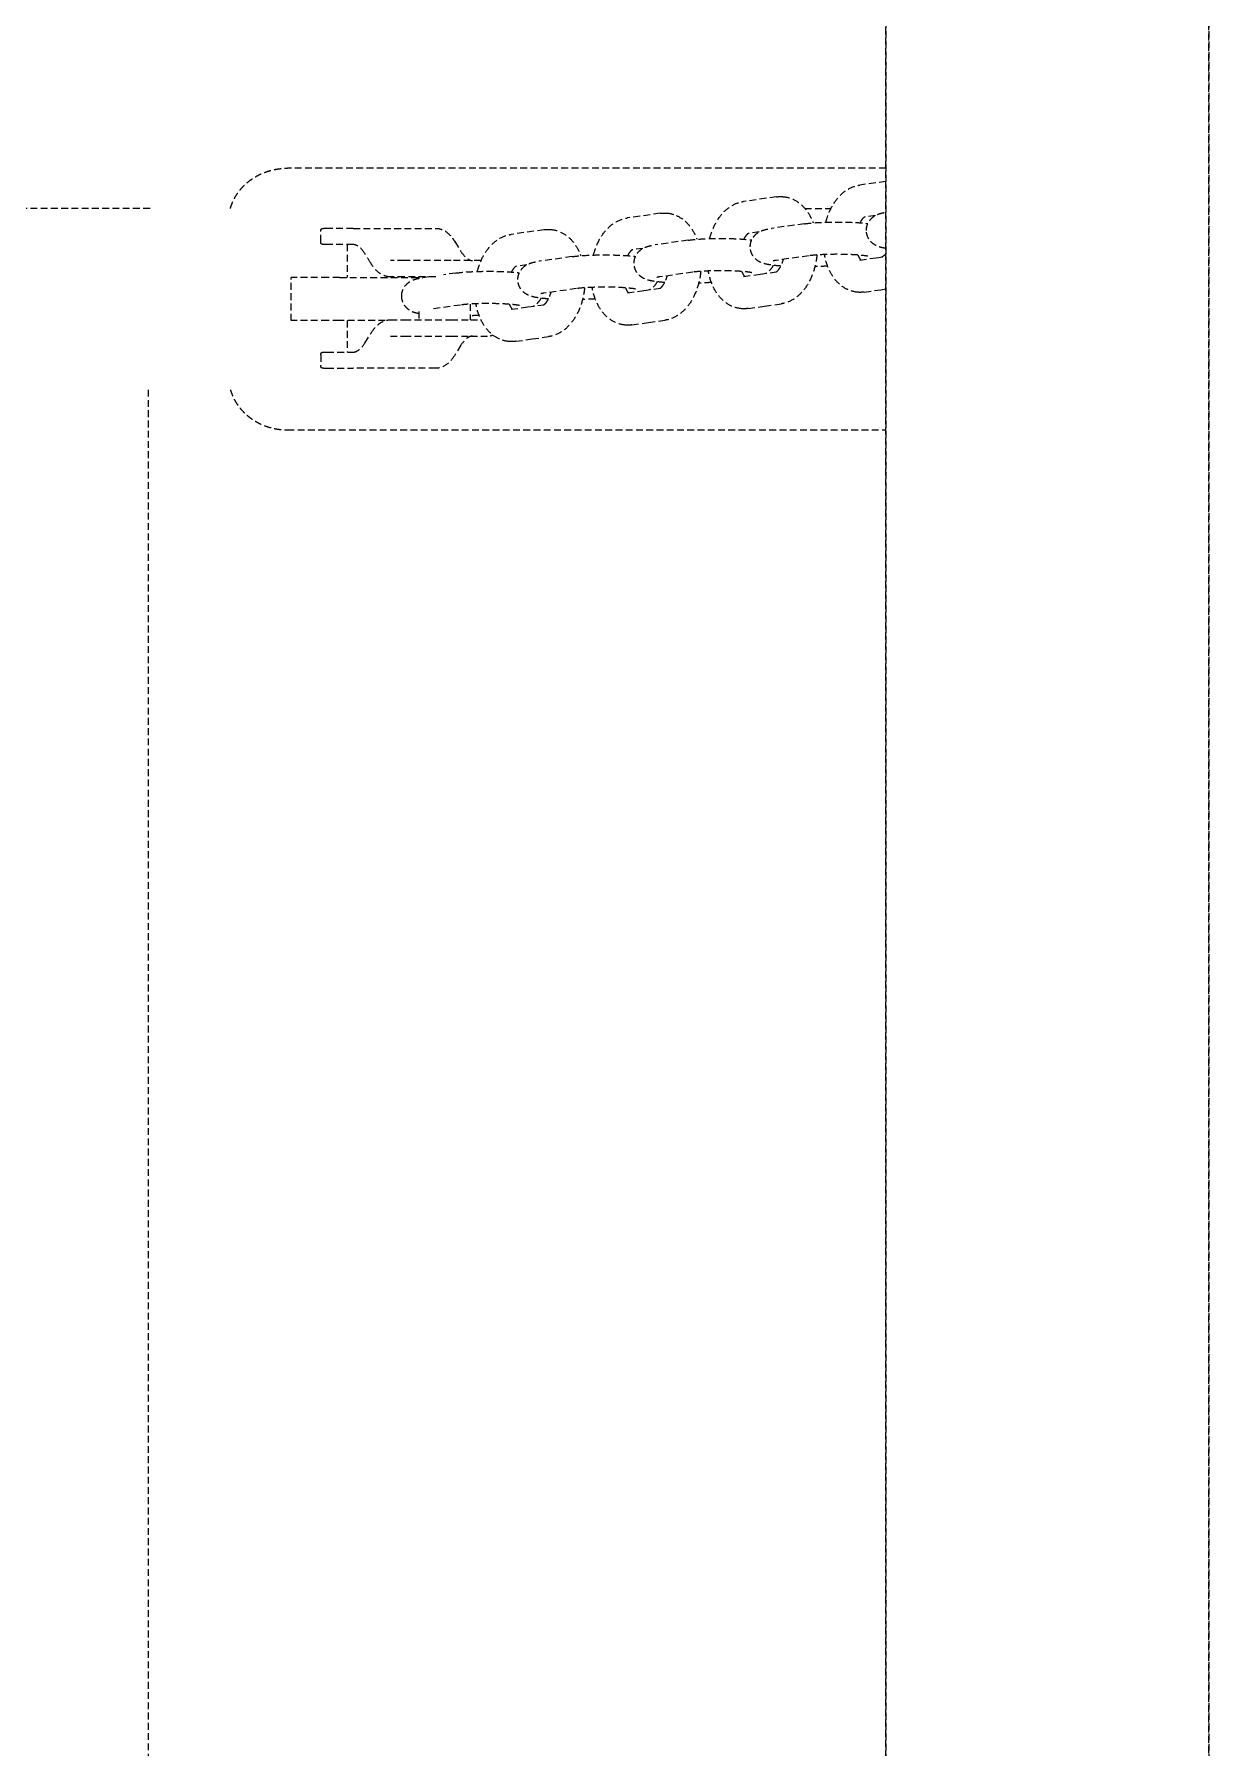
# Model space of a CAD drawing. Header units: millimetres. Extents: x -4194 to 3683, y -2760 to 1498.
# Drawn here: x -105 to 113.3, y -35.9 to 282.4 of the extents above; entities that cross this region are included whole.
import ezdxf

# ---------------------------------------------------------------- set-up
doc = ezdxf.new("R2010")
doc.units = ezdxf.units.MM
doc.linetypes.add('HIDDEN', pattern=[1.905, 1.27, -0.635])
doc.layers.add('DIKOM_ОБЪЕКТ', color=7, linetype='Continuous')

msp = doc.modelspace()

# ---------------------------------------------------------------- linework, layer by layer
at = {"layer": 'DIKOM_ОБЪЕКТ', "color": 7, "linetype": 'HIDDEN', "lineweight": 15}
for p, q in [((53.28, 961.136), (53.28, -962.757)), ((53.28, -1024.475), (53.28, 961.136)), ((113.28, -962.757), (113.28, 961.136)), ((113.28, 961.136), (113.28, -1024.475))]:
    msp.add_line(p, q, dxfattribs=at)
at = {"layer": 'DIKOM_ОБЪЕКТ', "color": 7, "linetype": 'HIDDEN', "lineweight": 15, "extrusion": (1, -3.06162e-16, -2.22045e-16)}
for p, q in [((53.28, 255.043), (48.42, 254.356)), ((32.955, 252.172), (26.828, 251.306)), ((11.363, 249.122), (5.236, 248.256)), ((38.216, 250.039), (43.089, 250.039)), ((51.321, 248.707), (49.26, 248.415)), ((-51.739, 243.826), (-51.739, 245.826)), ((-10.229, 246.071), (-16.356, 245.206)), ((29.729, 245.657), (27.667, 245.365)), ((38.154, 247.175), (32.027, 246.309)), ((-46.848, 243.326), (-46.848, 237.189)), ((-26.831, 243.868), (-25.685, 242.027)), ((8.137, 242.606), (6.075, 242.315)), ((16.562, 244.124), (10.435, 243.259)), ((-13.455, 239.556), (-15.517, 239.265)), ((-5.03, 241.074), (-11.157, 240.209)), ((38.993, 241.234), (32.866, 240.368)), ((48.42, 240.433), (51.484, 240.866)), ((51.484, 240.866), (53.28, 241.12)), ((-57.218, 229.189), (-57.218, 237.189)), ((-37.285, 237.326), (-37.285, 237.189)), ((-33.53, 237.326), (-33.53, 237.027)), ((-31.567, 237.326), (-32.749, 237.159)), ((-26.623, 238.024), (-28.933, 237.698)), ((17.401, 238.183), (11.274, 237.318)), ((26.828, 237.383), (29.892, 237.816)), ((29.892, 237.816), (32.912, 238.242)), ((-4.191, 235.133), (-10.318, 234.268)), ((5.236, 234.333), (8.299, 234.766)), ((8.299, 234.766), (11.32, 235.192)), ((49.26, 234.492), (52.323, 234.925)), ((52.323, 234.925), (53.28, 235.06)), ((-46.848, 229.189), (-46.848, 223.326)), ((-33.53, 230.855), (-33.53, 229.326)), ((-25.783, 232.083), (-31.071, 231.336)), ((-24, 232.251), (-24, 229.326)), ((-16.356, 231.283), (-13.293, 231.715)), ((-13.293, 231.715), (-10.272, 232.142)), ((9.139, 228.825), (12.202, 229.257)), ((27.667, 231.442), (30.731, 231.875)), ((30.731, 231.875), (33.794, 232.307)), ((-43.542, 225.027), (-42.395, 226.868)), ((-12.453, 225.774), (-9.39, 226.207)), ((6.075, 228.392), (9.139, 228.825)), ((-51.739, 222.826), (-51.739, 220.826)), ((-25.685, 224.624), (-26.831, 222.784)), ((-15.517, 225.342), (-12.453, 225.774))]:
    msp.add_line(p, q, dxfattribs=at)
at = {"layer": 'DIKOM_ОБЪЕКТ', "color": 7, "linetype": 'HIDDEN', "lineweight": 15, "extrusion": (-1, -3.06162e-16, -2.22045e-16)}
msp.add_line((-83.468, 250.039), (-428.94, 250.039), dxfattribs=at)
at = {"layer": 'DIKOM_ОБЪЕКТ', "color": 7, "linetype": 'HIDDEN', "lineweight": 15}
for points, knots in [([(-68.53, 250.039), (-68.483, 250.202), (-68.432, 250.365), (-68.319, 250.689), (-68.257, 250.852), (-68.158, 251.094), (-68.107, 251.214), (-68.053, 251.334), (-68.016, 251.414), (-67.997, 251.455), (-67.835, 251.794), (-67.673, 252.093), (-67.404, 252.533), (-67.309, 252.678), (-67.161, 252.894), (-67.085, 253.001), (-66.994, 253.125), (-66.954, 253.177), (-66.928, 253.212), (-66.913, 253.231), (-66.7, 253.509), (-66.482, 253.766), (-66.128, 254.141), (-66.006, 254.265), (-65.817, 254.447), (-65.72, 254.537), (-65.605, 254.641), (-65.555, 254.685), (-65.522, 254.715), (-65.503, 254.731), (-65.244, 254.955), (-64.982, 255.163), (-64.562, 255.463), (-64.418, 255.561), (-64.195, 255.705), (-64.082, 255.776), (-63.947, 255.858), (-63.879, 255.898), (-63.849, 255.915), (-63.83, 255.926), (-63.818, 255.933), (-63.545, 256.091), (-63.257, 256.243), (-62.792, 256.46), (-62.632, 256.53), (-62.383, 256.633), (-62.257, 256.683), (-62.106, 256.741), (-62.03, 256.769), (-61.997, 256.781), (-61.975, 256.789), (-61.962, 256.793), (-61.808, 256.848), (-61.653, 256.9), (-61.407, 256.977), (-61.28, 257.015), (-61.126, 257.058), (-61.047, 257.079), (-61.008, 257.09), (-60.991, 257.094), (-60.979, 257.097), (-60.971, 257.1), (-60.852, 257.131), (-60.711, 257.166), (-60.46, 257.222), (-60.37, 257.241), (-60.225, 257.269), (-60.15, 257.284), (-60.072, 257.298), (-60.019, 257.307), (-59.994, 257.312), (-59.733, 257.356), (-59.533, 257.384), (-59.279, 257.414), (-59.202, 257.422), (-59.099, 257.433), (-59.05, 257.437), (-58.999, 257.442), (-58.974, 257.444), (-58.962, 257.445), (-58.957, 257.445), (-58.953, 257.446), (-58.953, 257.446), (-58.566, 257.479), (-58.224, 257.489), (-57.923, 257.489)], [0.15657151, 0.15657151, 0.15657151, 0.15657151, 0.1875, 0.1875, 0.21875, 0.21875, 0.234375, 0.2421875, 0.2421875, 0.25, 0.25, 0.3125, 0.3125, 0.34375, 0.34375, 0.359375, 0.3671875, 0.37109375, 0.37109375, 0.375, 0.375, 0.4375, 0.4375, 0.46875, 0.46875, 0.484375, 0.4921875, 0.49609375, 0.49609375, 0.5, 0.5, 0.5625, 0.5625, 0.59375, 0.59375, 0.609375, 0.6171875, 0.62109375, 0.62304688, 0.62304688, 0.625, 0.625, 0.6875, 0.6875, 0.71875, 0.71875, 0.734375, 0.7421875, 0.74609375, 0.74804688, 0.74804688, 0.75, 0.75, 0.78125, 0.78125, 0.796875, 0.8046875, 0.80859375, 0.81054688, 0.81152344, 0.81152344, 0.8125, 0.8125, 0.84375, 0.84375, 0.859375, 0.859375, 0.8671875, 0.87109375, 0.87109375, 0.875, 0.875, 0.90625, 0.90625, 0.921875, 0.921875, 0.9296875, 0.93359375, 0.93554688, 0.93652344, 0.93701172, 0.93701172, 0.9375, 0.9375, 1, 1, 1, 1]), ([(34.146, 252.21), (34.834, 252.157), (35.519, 251.967), (36.774, 251.36), (37.356, 250.933), (38.393, 249.889), (38.85, 249.252), (39.428, 248.172), (39.609, 247.767), (39.766, 247.345)], [0, 0, 0, 0, 2.4284157, 2.4284157, 4.9067751, 4.9067751, 7.5519057, 7.5519057, 9.005638, 9.005638, 9.005638, 9.005638]), ([(42.132, 247.469), (42.267, 247.996), (42.432, 248.51), (42.96, 249.858), (43.386, 250.662), (44.399, 252.084), (45.001, 252.715), (46.342, 253.698), (47.098, 254.064), (48.064, 254.297), (48.242, 254.331), (48.42, 254.356)], [17.4338247, 17.4338247, 17.4338247, 17.4338247, 19.0854514, 19.0854514, 21.9718085, 21.9718085, 24.8974099, 24.8974099, 27.7607849, 27.7607849, 28.3956585, 28.3956585, 28.3956585, 28.3956585]), ([(12.554, 249.16), (13.242, 249.106), (13.927, 248.917), (15.182, 248.31), (15.764, 247.883), (16.801, 246.839), (17.258, 246.202), (17.836, 245.122), (18.017, 244.717), (18.174, 244.295)], [0, 0, 0, 0, 2.4284157, 2.4284157, 4.9067751, 4.9067751, 7.5519057, 7.5519057, 9.005638, 9.005638, 9.005638, 9.005638]), ([(20.54, 244.419), (20.675, 244.946), (20.84, 245.46), (21.368, 246.808), (21.793, 247.612), (22.807, 249.034), (23.409, 249.665), (24.75, 250.647), (25.506, 251.014), (26.472, 251.247), (26.65, 251.281), (26.828, 251.306)], [17.4338247, 17.4338247, 17.4338247, 17.4338247, 19.0854514, 19.0854514, 21.9718085, 21.9718085, 24.8974099, 24.8974099, 27.7607849, 27.7607849, 28.3956585, 28.3956585, 28.3956585, 28.3956585]), ([(49.302, 248.422), (49.299, 248.42), (49.295, 248.417), (49.26, 248.397), (49.205, 248.361), (49.028, 248.203), (48.887, 248.05), (48.648, 247.703), (48.551, 247.541), (48.457, 247.359)], [1.2392456, 1.2392456, 1.2392456, 1.2392456, 1.3831587, 1.3831587, 2.2515718, 2.2515718, 3.4742869, 3.4742869, 4.2718565, 4.2718565, 4.2718565, 4.2718565]), ([(49.666, 245.954), (49.666, 246.295), (49.724, 246.641), (49.946, 247.282), (50.113, 247.586), (50.515, 248.107), (50.756, 248.33), (51.227, 248.666), (51.459, 248.787), (51.9, 248.978), (52.113, 249.047), (52.632, 249.19), (52.943, 249.254), (53.28, 249.308)], [0, 0, 0, 0, 1.0528062, 1.0528062, 2.1057917, 2.1057917, 3.1539751, 3.1539751, 4.1462578, 4.1462578, 5.2247198, 5.2247198, 6.8349371, 6.8349371, 6.8349371, 6.8349371]), ([(-51.739, 245.826), (-51.739, 245.906), (-51.733, 245.988), (-51.697, 246.108), (-51.677, 246.151), (-51.625, 246.218), (-51.593, 246.245), (-51.53, 246.28), (-51.499, 246.291), (-51.425, 246.312), (-51.381, 246.318), (-51.304, 246.325), (-51.271, 246.326), (-51.239, 246.326)], [0, 0, 0, 0, 0.24037301, 0.24037301, 0.37736338, 0.37736338, 0.49684202, 0.49684202, 0.59323855, 0.59323855, 0.7270525, 0.7270525, 0.82499672, 0.82499672, 0.82499672, 0.82499672]), ([(-50.588, 246.326), (-50.959, 246.326), (-51.178, 246.326), (-51.235, 246.326), (-51.239, 246.326), (-51.239, 246.326)], [0, 0, 0, 0, 0.25, 0.25, 0.28702042, 0.28702042, 0.28702042, 0.28702042]), ([(-30.414, 246.326), (-30.129, 246.326), (-29.888, 246.294), (-29.272, 246.148), (-28.921, 245.99), (-28.114, 245.465), (-27.671, 245.034), (-27.115, 244.302), (-26.971, 244.092), (-26.831, 243.868)], [0, 0, 0, 0, 1.3490945, 1.3490945, 3.6007715, 3.6007715, 6.7585045, 6.7585045, 7.9085315, 7.9085315, 7.9085315, 7.9085315]), ([(-22.644, 238.319), (-22.509, 238.846), (-22.344, 239.359), (-21.816, 240.708), (-21.391, 241.512), (-20.377, 242.934), (-19.775, 243.565), (-18.434, 244.547), (-17.678, 244.914), (-16.712, 245.147), (-16.535, 245.181), (-16.356, 245.206)], [17.4338247, 17.4338247, 17.4338247, 17.4338247, 19.0854514, 19.0854514, 21.9718085, 21.9718085, 24.8974099, 24.8974099, 27.7607849, 27.7607849, 28.3956585, 28.3956585, 28.3956585, 28.3956585]), ([(-9.038, 246.11), (-8.35, 246.056), (-7.665, 245.867), (-6.41, 245.26), (-5.829, 244.833), (-4.791, 243.789), (-4.334, 243.152), (-3.756, 242.072), (-3.575, 241.666), (-3.418, 241.245)], [0, 0, 0, 0, 2.4284157, 2.4284157, 4.9067751, 4.9067751, 7.5519057, 7.5519057, 9.005638, 9.005638, 9.005638, 9.005638]), ([(-1.052, 241.369), (-0.917, 241.896), (-0.752, 242.41), (-0.224, 243.758), (0.201, 244.562), (1.215, 245.984), (1.817, 246.615), (3.158, 247.597), (3.914, 247.964), (4.88, 248.197), (5.058, 248.231), (5.236, 248.256)], [17.4338247, 17.4338247, 17.4338247, 17.4338247, 19.0854514, 19.0854514, 21.9718085, 21.9718085, 24.8974099, 24.8974099, 27.7607849, 27.7607849, 28.3956585, 28.3956585, 28.3956585, 28.3956585]), ([(27.71, 245.371), (27.707, 245.369), (27.703, 245.367), (27.668, 245.347), (27.612, 245.311), (27.436, 245.153), (27.295, 245), (27.056, 244.653), (26.959, 244.49), (26.865, 244.308)], [1.2392456, 1.2392456, 1.2392456, 1.2392456, 1.3831587, 1.3831587, 2.2515718, 2.2515718, 3.4742869, 3.4742869, 4.2718565, 4.2718565, 4.2718565, 4.2718565]), ([(28.074, 242.903), (28.074, 243.245), (28.132, 243.591), (28.354, 244.232), (28.521, 244.536), (28.923, 245.056), (29.164, 245.28), (29.635, 245.616), (29.867, 245.737), (30.308, 245.928), (30.521, 245.997), (31.141, 246.168), (31.554, 246.242), (32.027, 246.309)], [0, 0, 0, 0, 1.0528062, 1.0528062, 2.1057917, 2.1057917, 3.1539751, 3.1539751, 4.1462578, 4.1462578, 5.2247198, 5.2247198, 7.3597319, 7.3597319, 7.3597319, 7.3597319]), ([(38.154, 247.175), (38.806, 247.267), (39.58, 247.339), (41.219, 247.441), (42.089, 247.474), (43.803, 247.505), (44.668, 247.504), (46.312, 247.473), (47.115, 247.443), (48.586, 247.355), (49.269, 247.297), (49.887, 247.222), (49.912, 247.219), (49.936, 247.216)], [0, 0, 0, 0, 2.9421744, 2.9421744, 5.6283713, 5.6283713, 8.1518262, 8.1518262, 10.635311, 10.635311, 13.1555721, 13.1555721, 13.2621509, 13.2621509, 13.2621509, 13.2621509]), ([(53.28, 242.598), (52.958, 242.65), (52.658, 242.712), (52.056, 242.874), (51.738, 242.977), (51.172, 243.28), (50.948, 243.427), (50.515, 243.805), (50.305, 244.046), (49.966, 244.589), (49.834, 244.898), (49.696, 245.457), (49.666, 245.706), (49.666, 245.954)], [14.2448351, 14.2448351, 14.2448351, 14.2448351, 15.7802879, 15.7802879, 17.3631981, 17.3631981, 18.295886, 18.295886, 19.2938608, 19.2938608, 20.3127307, 20.3127307, 21.0752278, 21.0752278, 21.0752278, 21.0752278]), ([(-51.239, 243.326), (-51.318, 243.326), (-51.399, 243.331), (-51.519, 243.366), (-51.563, 243.386), (-51.631, 243.439), (-51.657, 243.471), (-51.692, 243.534), (-51.704, 243.564), (-51.725, 243.638), (-51.731, 243.683), (-51.737, 243.76), (-51.739, 243.793), (-51.739, 243.826)], [0, 0, 0, 0, 0.23831459, 0.23831459, 0.37609483, 0.37609483, 0.4963171, 0.4963171, 0.5926276, 0.5926276, 0.72614837, 0.72614837, 0.82494397, 0.82494397, 0.82494397, 0.82494397]), ([(-50.588, 243.326), (-50.773, 243.326), (-50.92, 243.326), (-51.136, 243.326), (-51.203, 243.326), (-51.235, 243.326), (-51.239, 243.326), (-51.239, 243.326)], [0, 0, 0, 0, 0.125, 0.125, 0.25, 0.25, 0.28707868, 0.28707868, 0.28707868, 0.28707868]), ([(-43.542, 241.624), (-43.871, 242.152), (-44.233, 242.572), (-44.958, 243.142), (-45.355, 243.292), (-45.65, 243.324), (-45.688, 243.326), (-45.712, 243.326)], [0, 0, 0, 0, 2.8258615, 2.8258615, 5.6599512, 5.6599512, 6.1552115, 6.1552115, 6.1552115, 6.1552115]), ([(-25.685, 242.027), (-25.356, 241.499), (-24.993, 241.079), (-24.269, 240.509), (-23.871, 240.36), (-23.577, 240.327), (-23.586, 240.326), (-23.514, 240.326)], [0, 0, 0, 0, 2.8258615, 2.8258615, 5.6599512, 5.6599512, 6.1552115, 6.1552115, 6.1552115, 6.1552115]), ([(6.118, 242.321), (6.115, 242.319), (6.11, 242.317), (6.076, 242.297), (6.02, 242.26), (5.844, 242.103), (5.703, 241.95), (5.464, 241.603), (5.367, 241.44), (5.273, 241.258)], [1.2392456, 1.2392456, 1.2392456, 1.2392456, 1.3831587, 1.3831587, 2.2515718, 2.2515718, 3.4742869, 3.4742869, 4.2718565, 4.2718565, 4.2718565, 4.2718565]), ([(6.482, 239.853), (6.482, 240.195), (6.54, 240.541), (6.762, 241.182), (6.929, 241.486), (7.331, 242.006), (7.572, 242.23), (8.043, 242.565), (8.275, 242.687), (8.716, 242.878), (8.929, 242.947), (9.549, 243.118), (9.962, 243.192), (10.435, 243.259)], [0, 0, 0, 0, 1.0528062, 1.0528062, 2.1057917, 2.1057917, 3.1539751, 3.1539751, 4.1462578, 4.1462578, 5.2247198, 5.2247198, 7.3597319, 7.3597319, 7.3597319, 7.3597319]), ([(16.562, 244.124), (17.214, 244.217), (17.988, 244.289), (19.627, 244.391), (20.497, 244.424), (22.211, 244.454), (23.076, 244.454), (24.72, 244.423), (25.523, 244.393), (26.994, 244.305), (27.677, 244.247), (28.295, 244.172), (28.32, 244.169), (28.344, 244.166)], [0, 0, 0, 0, 2.9421744, 2.9421744, 5.6283713, 5.6283713, 8.1518262, 8.1518262, 10.635311, 10.635311, 13.1555721, 13.1555721, 13.2621509, 13.2621509, 13.2621509, 13.2621509]), ([(33.764, 239.318), (33.277, 239.354), (32.823, 239.398), (31.795, 239.522), (31.276, 239.605), (30.464, 239.824), (30.146, 239.927), (29.58, 240.229), (29.356, 240.377), (28.923, 240.755), (28.713, 240.996), (28.374, 241.538), (28.242, 241.848), (28.104, 242.407), (28.074, 242.656), (28.074, 242.903)], [11.409077, 11.409077, 11.409077, 11.409077, 13.1555721, 13.1555721, 15.7802879, 15.7802879, 17.3631981, 17.3631981, 18.295886, 18.295886, 19.2938608, 19.2938608, 20.3127307, 20.3127307, 21.0752278, 21.0752278, 21.0752278, 21.0752278]), ([(-38.812, 237.326), (-38.813, 237.326), (-38.813, 237.326), (-38.814, 237.326), (-38.815, 237.326), (-38.818, 237.326), (-38.821, 237.326), (-38.831, 237.326), (-38.839, 237.326), (-38.87, 237.326), (-38.893, 237.327), (-38.984, 237.329), (-39.049, 237.333), (-39.304, 237.355), (-39.48, 237.387), (-40.105, 237.553), (-40.519, 237.769), (-41.375, 238.427), (-41.81, 238.909), (-42.271, 239.589), (-42.334, 239.685), (-42.395, 239.784)], [0, 0, 0, 0, 0.0013778, 0.0013778, 0.0055111, 0.0055111, 0.017911, 0.017911, 0.055111, 0.055111, 0.1667178, 0.1667178, 0.5016581, 0.5016581, 1.5077725, 1.5077725, 4.2106578, 4.2106578, 7.400281, 7.400281, 7.9079487, 7.9079487, 7.9079487, 7.9079487]), ([(-27.511, 240.326), (-28.277, 240.326), (-29.116, 240.326), (-30.815, 240.326), (-31.674, 240.326), (-33.282, 240.326), (-34.03, 240.326), (-35.301, 240.326), (-35.824, 240.326), (-36.196, 240.326)], [0, 0, 0, 0, 0.25, 0.25, 0.5, 0.5, 0.75, 0.75, 1, 1, 1, 1]), ([(-15.474, 239.271), (-15.477, 239.269), (-15.482, 239.267), (-15.516, 239.247), (-15.572, 239.21), (-15.748, 239.053), (-15.889, 238.899), (-16.128, 238.553), (-16.225, 238.39), (-16.319, 238.208)], [1.2392456, 1.2392456, 1.2392456, 1.2392456, 1.3831587, 1.3831587, 2.2515718, 2.2515718, 3.4742869, 3.4742869, 4.2718565, 4.2718565, 4.2718565, 4.2718565]), ([(-15.111, 236.803), (-15.111, 237.145), (-15.052, 237.491), (-14.83, 238.132), (-14.663, 238.436), (-14.261, 238.956), (-14.02, 239.18), (-13.549, 239.515), (-13.317, 239.637), (-12.876, 239.828), (-12.664, 239.897), (-12.043, 240.068), (-11.63, 240.142), (-11.157, 240.209)], [0, 0, 0, 0, 1.0528062, 1.0528062, 2.1057917, 2.1057917, 3.1539751, 3.1539751, 4.1462578, 4.1462578, 5.2247198, 5.2247198, 7.3597319, 7.3597319, 7.3597319, 7.3597319]), ([(-5.03, 241.074), (-4.378, 241.166), (-3.604, 241.238), (-1.965, 241.34), (-1.095, 241.374), (0.619, 241.404), (1.483, 241.404), (3.128, 241.373), (3.931, 241.342), (5.402, 241.255), (6.085, 241.197), (6.703, 241.122), (6.728, 241.119), (6.752, 241.116)], [0, 0, 0, 0, 2.9421744, 2.9421744, 5.6283713, 5.6283713, 8.1518262, 8.1518262, 10.635311, 10.635311, 13.1555721, 13.1555721, 13.2621509, 13.2621509, 13.2621509, 13.2621509]), ([(12.172, 236.268), (11.685, 236.304), (11.231, 236.347), (10.203, 236.472), (9.683, 236.555), (8.872, 236.773), (8.554, 236.877), (7.987, 237.179), (7.764, 237.326), (7.331, 237.705), (7.121, 237.946), (6.782, 238.488), (6.65, 238.798), (6.512, 239.357), (6.482, 239.606), (6.482, 239.853)], [11.409077, 11.409077, 11.409077, 11.409077, 13.1555721, 13.1555721, 15.7802879, 15.7802879, 17.3631981, 17.3631981, 18.295886, 18.295886, 19.2938608, 19.2938608, 20.3127307, 20.3127307, 21.0752278, 21.0752278, 21.0752278, 21.0752278]), ([(32.337, 239.456), (32.235, 239.23), (32.107, 239.016), (31.759, 238.566), (31.518, 238.342), (31.168, 238.093), (31.059, 238.025), (30.953, 237.966)], [1.3355944, 1.3355944, 1.3355944, 1.3355944, 2.1057917, 2.1057917, 3.1539751, 3.1539751, 3.6215396, 3.6215396, 3.6215396, 3.6215396]), ([(32.866, 240.368), (32.736, 240.35), (32.623, 240.331), (32.451, 240.3), (32.388, 240.286), (32.334, 240.273), (32.324, 240.27), (32.324, 240.27)], [0, 0, 0, 0, 0.7688378, 0.7688378, 1.481529, 1.481529, 1.8673749, 1.8673749, 1.8673749, 1.8673749]), ([(32.897, 238.235), (32.897, 238.235), (32.906, 238.239), (32.955, 238.267), (33.01, 238.303), (33.186, 238.461), (33.327, 238.614), (33.605, 239.018), (33.746, 239.264), (34.009, 239.842), (34.134, 240.185), (34.236, 240.553), (34.237, 240.558), (34.238, 240.562)], [0.8431444, 0.8431444, 0.8431444, 0.8431444, 1.3831587, 1.3831587, 2.2515718, 2.2515718, 3.4742869, 3.4742869, 4.6054579, 4.6054579, 5.8109482, 5.8109482, 5.8252504, 5.8252504, 5.8252504, 5.8252504]), ([(40.467, 241.381), (40.434, 241.042), (40.389, 240.706), (40.175, 239.436), (39.924, 238.515), (39.254, 236.806), (38.829, 236.002), (37.815, 234.58), (37.213, 233.949), (35.872, 232.966), (35.116, 232.6), (34.15, 232.367), (33.973, 232.333), (33.794, 232.307)], [15.2038425, 15.2038425, 15.2038425, 15.2038425, 16.2192258, 16.2192258, 19.0854514, 19.0854514, 21.9718085, 21.9718085, 24.8974099, 24.8974099, 27.7607849, 27.7607849, 28.3956585, 28.3956585, 28.3956585, 28.3956585]), ([(49.95, 241.136), (49.95, 241.136), (49.938, 241.139), (49.873, 241.155), (49.796, 241.171), (49.553, 241.213), (49.362, 241.242), (48.84, 241.305), (48.479, 241.34), (47.604, 241.406), (47.062, 241.436), (45.874, 241.482), (45.208, 241.496), (43.857, 241.503), (43.154, 241.496), (41.825, 241.459), (41.181, 241.429), (40.061, 241.354), (39.564, 241.307), (39.116, 241.25), (39.052, 241.242), (38.993, 241.234)], [4.4712999, 4.4712999, 4.4712999, 4.4712999, 4.8916584, 4.8916584, 5.690161, 5.690161, 6.8256101, 6.8256101, 8.3472571, 8.3472571, 10.1731505, 10.1731505, 12.1679154, 12.1679154, 14.2328345, 14.2328345, 16.3060109, 16.3060109, 18.3255284, 18.3255284, 18.6772006, 18.6772006, 18.6772006, 18.6772006]), ([(42.447, 239.322), (42.249, 239.307), (42.045, 239.293), (41.287, 239.246), (40.695, 239.219), (40.084, 239.201)], [2.2272242, 2.2272242, 2.2272242, 2.2272242, 2.9421744, 2.9421744, 4.8288736, 4.8288736, 4.8288736, 4.8288736]), ([(48.069, 234.454), (47.381, 234.507), (46.696, 234.697), (45.441, 235.304), (44.859, 235.731), (43.821, 236.775), (43.364, 237.412), (42.59, 238.86), (42.279, 239.695), (41.99, 240.861), (41.928, 241.157), (41.877, 241.457)], [0, 0, 0, 0, 2.4284157, 2.4284157, 4.9067751, 4.9067751, 7.5519057, 7.5519057, 10.4006022, 10.4006022, 11.3396237, 11.3396237, 11.3396237, 11.3396237]), ([(48.087, 241.37), (48.106, 241.321), (48.125, 241.275), (48.253, 240.973), (48.373, 240.769), (48.529, 240.555), (48.579, 240.499), (48.617, 240.461)], [10.9619843, 10.9619843, 10.9619843, 10.9619843, 11.1775247, 11.1775247, 12.4114822, 12.4114822, 13.1261644, 13.1261644, 13.1261644, 13.1261644]), ([(53.28, 241.569), (53.148, 241.437), (53.008, 241.32), (52.76, 241.143), (52.651, 241.075), (52.545, 241.016)], [2.5459283, 2.5459283, 2.5459283, 2.5459283, 3.1539751, 3.1539751, 3.6215396, 3.6215396, 3.6215396, 3.6215396]), ([(-48.25, 237.189), (-45.929, 237.189), (-43.388, 237.189), (-38.369, 237.189), (-35.912, 237.189), (-33.53, 237.189)], [3.14159265, 3.14159265, 3.14159265, 3.14159265, 3.5007384, 3.5007384, 3.83181473, 3.83181473, 3.83181473, 3.83181473]), ([(-36.703, 233.753), (-36.703, 234.095), (-36.644, 234.44), (-36.422, 235.082), (-36.255, 235.385), (-35.853, 235.906), (-35.612, 236.129), (-35.141, 236.465), (-34.909, 236.587), (-34.468, 236.778), (-34.256, 236.846), (-33.635, 237.018), (-33.223, 237.092), (-32.749, 237.159)], [0, 0, 0, 0, 1.0528062, 1.0528062, 2.1057917, 2.1057917, 3.1539751, 3.1539751, 4.1462578, 4.1462578, 5.2247198, 5.2247198, 7.3597319, 7.3597319, 7.3597319, 7.3597319]), ([(-30.386, 237.326), (-30.67, 237.326), (-30.955, 237.326), (-31.663, 237.326), (-32.076, 237.326), (-32.879, 237.326), (-33.266, 237.326), (-34.004, 237.326), (-34.348, 237.326), (-34.983, 237.326), (-35.272, 237.326), (-35.788, 237.326), (-36.01, 237.326), (-36.196, 237.326)], [0.29122403, 0.29122403, 0.29122403, 0.29122403, 0.375, 0.375, 0.5, 0.5, 0.625, 0.625, 0.75, 0.75, 0.875, 0.875, 1, 1, 1, 1]), ([(-26.623, 238.024), (-25.97, 238.116), (-25.197, 238.188), (-23.557, 238.29), (-22.687, 238.324), (-20.973, 238.354), (-20.109, 238.354), (-18.464, 238.323), (-17.662, 238.292), (-16.19, 238.205), (-15.507, 238.146), (-14.889, 238.072), (-14.864, 238.069), (-14.84, 238.065)], [0, 0, 0, 0, 2.9421744, 2.9421744, 5.6283713, 5.6283713, 8.1518262, 8.1518262, 10.635311, 10.635311, 13.1555721, 13.1555721, 13.2621509, 13.2621509, 13.2621509, 13.2621509]), ([(-9.42, 233.217), (-9.907, 233.254), (-10.361, 233.297), (-11.39, 233.422), (-11.909, 233.505), (-12.72, 233.723), (-13.038, 233.826), (-13.605, 234.129), (-13.828, 234.276), (-14.261, 234.655), (-14.471, 234.896), (-14.81, 235.438), (-14.943, 235.747), (-15.08, 236.307), (-15.111, 236.556), (-15.111, 236.803)], [11.409077, 11.409077, 11.409077, 11.409077, 13.1555721, 13.1555721, 15.7802879, 15.7802879, 17.3631981, 17.3631981, 18.295886, 18.295886, 19.2938608, 19.2938608, 20.3127307, 20.3127307, 21.0752278, 21.0752278, 21.0752278, 21.0752278]), ([(10.745, 236.406), (10.643, 236.18), (10.515, 235.966), (10.166, 235.516), (9.926, 235.292), (9.576, 235.043), (9.467, 234.975), (9.361, 234.915)], [1.3355944, 1.3355944, 1.3355944, 1.3355944, 2.1057917, 2.1057917, 3.1539751, 3.1539751, 3.6215396, 3.6215396, 3.6215396, 3.6215396]), ([(11.274, 237.318), (11.144, 237.3), (11.031, 237.281), (10.859, 237.25), (10.796, 237.236), (10.742, 237.223), (10.732, 237.22), (10.732, 237.22)], [0, 0, 0, 0, 0.7688378, 0.7688378, 1.481529, 1.481529, 1.8673749, 1.8673749, 1.8673749, 1.8673749]), ([(11.305, 235.185), (11.305, 235.185), (11.314, 235.189), (11.363, 235.217), (11.418, 235.253), (11.594, 235.41), (11.735, 235.564), (12.013, 235.968), (12.154, 236.214), (12.417, 236.791), (12.542, 237.135), (12.644, 237.503), (12.645, 237.507), (12.646, 237.512)], [0.8431444, 0.8431444, 0.8431444, 0.8431444, 1.3831587, 1.3831587, 2.2515718, 2.2515718, 3.4742869, 3.4742869, 4.6054579, 4.6054579, 5.8109482, 5.8109482, 5.8252504, 5.8252504, 5.8252504, 5.8252504]), ([(18.875, 238.331), (18.842, 237.992), (18.797, 237.656), (18.583, 236.386), (18.331, 235.465), (17.662, 233.756), (17.237, 232.952), (16.223, 231.53), (15.621, 230.899), (14.28, 229.916), (13.524, 229.549), (12.558, 229.317), (12.381, 229.283), (12.202, 229.257)], [15.2038425, 15.2038425, 15.2038425, 15.2038425, 16.2192258, 16.2192258, 19.0854514, 19.0854514, 21.9718085, 21.9718085, 24.8974099, 24.8974099, 27.7607849, 27.7607849, 28.3956585, 28.3956585, 28.3956585, 28.3956585]), ([(28.358, 238.086), (28.358, 238.086), (28.345, 238.089), (28.281, 238.104), (28.204, 238.121), (27.961, 238.163), (27.77, 238.192), (27.248, 238.255), (26.887, 238.29), (26.011, 238.356), (25.47, 238.386), (24.282, 238.432), (23.616, 238.446), (22.265, 238.453), (21.562, 238.446), (20.233, 238.409), (19.589, 238.379), (18.469, 238.304), (17.972, 238.257), (17.523, 238.2), (17.46, 238.192), (17.401, 238.183)], [4.4712999, 4.4712999, 4.4712999, 4.4712999, 4.8916584, 4.8916584, 5.690161, 5.690161, 6.8256101, 6.8256101, 8.3472571, 8.3472571, 10.1731505, 10.1731505, 12.1679154, 12.1679154, 14.2328345, 14.2328345, 16.3060109, 16.3060109, 18.3255284, 18.3255284, 18.6772006, 18.6772006, 18.6772006, 18.6772006]), ([(20.855, 236.272), (20.657, 236.257), (20.453, 236.243), (19.695, 236.196), (19.103, 236.169), (18.492, 236.151)], [2.2272242, 2.2272242, 2.2272242, 2.2272242, 2.9421744, 2.9421744, 4.8288736, 4.8288736, 4.8288736, 4.8288736]), ([(26.477, 231.404), (25.788, 231.457), (25.104, 231.647), (23.849, 232.254), (23.267, 232.681), (22.229, 233.724), (21.772, 234.362), (20.998, 235.81), (20.687, 236.645), (20.398, 237.811), (20.336, 238.107), (20.285, 238.407)], [0, 0, 0, 0, 2.4284157, 2.4284157, 4.9067751, 4.9067751, 7.5519057, 7.5519057, 10.4006022, 10.4006022, 11.3396237, 11.3396237, 11.3396237, 11.3396237]), ([(26.495, 238.319), (26.514, 238.271), (26.532, 238.224), (26.661, 237.923), (26.781, 237.718), (26.937, 237.505), (26.987, 237.449), (27.025, 237.411)], [10.9619843, 10.9619843, 10.9619843, 10.9619843, 11.1775247, 11.1775247, 12.4114822, 12.4114822, 13.1261644, 13.1261644, 13.1261644, 13.1261644]), ([(-33.53, 230.478), (-33.692, 230.512), (-33.85, 230.549), (-34.312, 230.673), (-34.63, 230.776), (-35.197, 231.079), (-35.421, 231.226), (-35.853, 231.605), (-36.063, 231.845), (-36.402, 232.388), (-36.535, 232.697), (-36.672, 233.257), (-36.703, 233.506), (-36.703, 233.753)], [14.9661602, 14.9661602, 14.9661602, 14.9661602, 15.7802879, 15.7802879, 17.3631981, 17.3631981, 18.295886, 18.295886, 19.2938608, 19.2938608, 20.3127307, 20.3127307, 21.0752278, 21.0752278, 21.0752278, 21.0752278]), ([(-10.847, 233.356), (-10.949, 233.13), (-11.077, 232.916), (-11.426, 232.465), (-11.666, 232.242), (-12.016, 231.993), (-12.125, 231.925), (-12.231, 231.865)], [1.3355944, 1.3355944, 1.3355944, 1.3355944, 2.1057917, 2.1057917, 3.1539751, 3.1539751, 3.6215396, 3.6215396, 3.6215396, 3.6215396]), ([(-10.318, 234.268), (-10.448, 234.25), (-10.561, 234.231), (-10.733, 234.2), (-10.796, 234.186), (-10.85, 234.173), (-10.86, 234.17), (-10.86, 234.17)], [0, 0, 0, 0, 0.7688378, 0.7688378, 1.481529, 1.481529, 1.8673749, 1.8673749, 1.8673749, 1.8673749]), ([(-10.287, 232.135), (-10.287, 232.135), (-10.278, 232.139), (-10.23, 232.166), (-10.174, 232.203), (-9.998, 232.36), (-9.857, 232.514), (-9.579, 232.918), (-9.439, 233.163), (-9.175, 233.741), (-9.05, 234.085), (-8.948, 234.453), (-8.947, 234.457), (-8.946, 234.462)], [0.8431444, 0.8431444, 0.8431444, 0.8431444, 1.3831587, 1.3831587, 2.2515718, 2.2515718, 3.4742869, 3.4742869, 4.6054579, 4.6054579, 5.8109482, 5.8109482, 5.8252504, 5.8252504, 5.8252504, 5.8252504]), ([(-2.717, 235.28), (-2.75, 234.942), (-2.795, 234.606), (-3.009, 233.336), (-3.261, 232.415), (-3.93, 230.705), (-4.355, 229.902), (-5.369, 228.48), (-5.971, 227.849), (-7.312, 226.866), (-8.068, 226.499), (-9.034, 226.266), (-9.211, 226.232), (-9.39, 226.207)], [15.2038425, 15.2038425, 15.2038425, 15.2038425, 16.2192258, 16.2192258, 19.0854514, 19.0854514, 21.9718085, 21.9718085, 24.8974099, 24.8974099, 27.7607849, 27.7607849, 28.3956585, 28.3956585, 28.3956585, 28.3956585]), ([(6.766, 235.035), (6.766, 235.035), (6.753, 235.039), (6.689, 235.054), (6.612, 235.071), (6.369, 235.113), (6.178, 235.141), (5.656, 235.205), (5.295, 235.24), (4.419, 235.306), (3.878, 235.336), (2.69, 235.382), (2.024, 235.396), (0.673, 235.403), (-0.03, 235.395), (-1.359, 235.359), (-2.003, 235.329), (-3.123, 235.254), (-3.62, 235.207), (-4.069, 235.15), (-4.132, 235.142), (-4.191, 235.133)], [4.4712999, 4.4712999, 4.4712999, 4.4712999, 4.8916584, 4.8916584, 5.690161, 5.690161, 6.8256101, 6.8256101, 8.3472571, 8.3472571, 10.1731505, 10.1731505, 12.1679154, 12.1679154, 14.2328345, 14.2328345, 16.3060109, 16.3060109, 18.3255284, 18.3255284, 18.6772006, 18.6772006, 18.6772006, 18.6772006]), ([(-0.738, 233.222), (-0.935, 233.207), (-1.139, 233.193), (-1.897, 233.146), (-2.489, 233.119), (-3.1, 233.101)], [2.2272242, 2.2272242, 2.2272242, 2.2272242, 2.9421744, 2.9421744, 4.8288736, 4.8288736, 4.8288736, 4.8288736]), ([(4.885, 228.354), (4.196, 228.407), (3.511, 228.596), (2.256, 229.204), (1.675, 229.631), (0.637, 230.674), (0.18, 231.312), (-0.594, 232.759), (-0.905, 233.595), (-1.194, 234.761), (-1.256, 235.057), (-1.307, 235.357)], [0, 0, 0, 0, 2.4284157, 2.4284157, 4.9067751, 4.9067751, 7.5519057, 7.5519057, 10.4006022, 10.4006022, 11.3396237, 11.3396237, 11.3396237, 11.3396237]), ([(4.903, 235.269), (4.922, 235.221), (4.94, 235.174), (5.069, 234.872), (5.189, 234.668), (5.345, 234.455), (5.395, 234.399), (5.433, 234.361)], [10.9619843, 10.9619843, 10.9619843, 10.9619843, 11.1775247, 11.1775247, 12.4114822, 12.4114822, 13.1261644, 13.1261644, 13.1261644, 13.1261644]), ([(-50.415, 229.189), (-51.493, 229.189), (-52.465, 229.189), (-54.162, 229.189), (-54.883, 229.189), (-56.05, 229.189), (-56.492, 229.189), (-57.073, 229.189), (-57.218, 229.189), (-57.218, 229.189)], [4.84660233, 4.84660233, 4.84660233, 4.84660233, 5.04987593, 5.04987593, 5.25314953, 5.25314953, 5.45642313, 5.45642313, 5.65487064, 5.65487064, 5.65487064, 5.65487064]), ([(-39.756, 229.189), (-40.097, 229.189), (-40.437, 229.189), (-43.388, 229.189), (-45.929, 229.189), (-48.25, 229.189)], [4.17237098, 4.17237098, 4.17237098, 4.17237098, 4.21902989, 4.21902989, 4.57817563, 4.57817563, 4.57817563, 4.57817563]), ([(-42.395, 226.868), (-42.003, 227.498), (-41.569, 228.023), (-40.641, 228.822), (-40.145, 229.1), (-39.351, 229.293), (-39.104, 229.326), (-38.812, 229.326)], [0, 0, 0, 0, 3.2412785, 3.2412785, 6.5210115, 6.5210115, 7.9021163, 7.9021163, 7.9021163, 7.9021163]), ([(-36.196, 229.326), (-36.01, 229.326), (-35.788, 229.326), (-35.272, 229.326), (-34.983, 229.326), (-34.348, 229.326), (-34.004, 229.326), (-33.266, 229.326), (-32.879, 229.326), (-32.076, 229.326), (-31.663, 229.326), (-30.815, 229.326), (-30.39, 229.326), (-29.541, 229.326), (-29.121, 229.326), (-28.293, 229.326), (-27.895, 229.326), (-27.511, 229.326)], [0, 0, 0, 0, 0.125, 0.125, 0.25, 0.25, 0.375, 0.375, 0.5, 0.5, 0.625, 0.625, 0.75, 0.75, 0.875, 0.875, 1, 1, 1, 1]), ([(-14.826, 231.985), (-14.826, 231.985), (-14.839, 231.989), (-14.903, 232.004), (-14.98, 232.02), (-15.223, 232.063), (-15.414, 232.091), (-15.936, 232.154), (-16.297, 232.189), (-17.173, 232.256), (-17.714, 232.286), (-18.902, 232.331), (-19.568, 232.346), (-20.92, 232.353), (-21.622, 232.345), (-22.951, 232.309), (-23.595, 232.279), (-24.715, 232.203), (-25.213, 232.157), (-25.661, 232.1), (-25.724, 232.092), (-25.783, 232.083)], [4.4712999, 4.4712999, 4.4712999, 4.4712999, 4.8916584, 4.8916584, 5.690161, 5.690161, 6.8256101, 6.8256101, 8.3472571, 8.3472571, 10.1731505, 10.1731505, 12.1679154, 12.1679154, 14.2328345, 14.2328345, 16.3060109, 16.3060109, 18.3255284, 18.3255284, 18.6772006, 18.6772006, 18.6772006, 18.6772006]), ([(-22.33, 230.172), (-22.527, 230.157), (-22.731, 230.143), (-23.278, 230.109), (-23.634, 230.091), (-24, 230.075)], [2.2272242, 2.2272242, 2.2272242, 2.2272242, 2.9421744, 2.9421744, 4.1061503, 4.1061503, 4.1061503, 4.1061503]), ([(-23.912, 229.326), (-23.529, 229.326), (-23.167, 229.326), (-22.517, 229.326), (-22.231, 229.326), (-21.971, 229.326)], [0, 0, 0, 0, 0.125, 0.125, 0.23812011, 0.23812011, 0.23812011, 0.23812011]), ([(-16.707, 225.304), (-17.396, 225.357), (-18.081, 225.546), (-19.336, 226.154), (-19.917, 226.581), (-20.955, 227.624), (-21.412, 228.261), (-22.186, 229.709), (-22.497, 230.545), (-22.786, 231.711), (-22.848, 232.006), (-22.9, 232.306)], [0, 0, 0, 0, 2.4284157, 2.4284157, 4.9067751, 4.9067751, 7.5519057, 7.5519057, 10.4006022, 10.4006022, 11.3396237, 11.3396237, 11.3396237, 11.3396237]), ([(-16.689, 232.219), (-16.671, 232.171), (-16.652, 232.124), (-16.523, 231.822), (-16.403, 231.618), (-16.248, 231.405), (-16.197, 231.348), (-16.159, 231.311)], [10.9619843, 10.9619843, 10.9619843, 10.9619843, 11.1775247, 11.1775247, 12.4114822, 12.4114822, 13.1261644, 13.1261644, 13.1261644, 13.1261644]), ([(-36.196, 226.326), (-35.824, 226.326), (-35.301, 226.326), (-34.03, 226.326), (-33.282, 226.326), (-31.674, 226.326), (-30.815, 226.326), (-29.116, 226.326), (-28.277, 226.326), (-27.511, 226.326)], [0, 0, 0, 0, 0.25, 0.25, 0.5, 0.5, 0.75, 0.75, 1, 1, 1, 1]), ([(-23.514, 226.326), (-23.514, 226.326), (-23.514, 226.326), (-23.515, 226.326), (-23.515, 226.326), (-23.515, 226.326), (-23.516, 226.326), (-23.518, 226.326), (-23.52, 226.326), (-23.526, 226.326), (-23.531, 226.326), (-23.553, 226.325), (-23.573, 226.324), (-23.66, 226.316), (-23.742, 226.303), (-24.071, 226.215), (-24.354, 226.074), (-24.992, 225.574), (-25.355, 225.153), (-25.685, 224.624)], [0, 0, 0, 0, 0.0010795, 0.0010795, 0.0043179, 0.0043179, 0.0140332, 0.0140332, 0.0431792, 0.0431792, 0.130624, 0.130624, 0.3930719, 0.3930719, 1.1815094, 1.1815094, 3.3306656, 3.3306656, 6.1617914, 6.1617914, 6.1617914, 6.1617914]), ([(-23.912, 226.326), (-23.146, 226.326), (-22.455, 226.326), (-21.324, 226.326), (-20.885, 226.326), (-20.369, 226.326), (-20.247, 226.326), (-20.247, 226.326)], [0, 0, 0, 0, 0.25, 0.25, 0.5, 0.5, 0.71297958, 0.71297958, 0.71297958, 0.71297958]), ([(-19.796, 226.532), (-19.807, 226.508), (-19.82, 226.485), (-19.861, 226.433), (-19.893, 226.407), (-19.956, 226.372), (-19.986, 226.36), (-20.06, 226.34), (-20.105, 226.333), (-20.182, 226.327), (-20.214, 226.326), (-20.247, 226.326)], [0.29907516, 0.29907516, 0.29907516, 0.29907516, 0.37736338, 0.37736338, 0.49684202, 0.49684202, 0.59323855, 0.59323855, 0.7270525, 0.7270525, 0.82499672, 0.82499672, 0.82499672, 0.82499672]), ([(-51.739, 222.826), (-51.739, 222.906), (-51.733, 222.988), (-51.697, 223.108), (-51.677, 223.151), (-51.625, 223.218), (-51.593, 223.245), (-51.53, 223.28), (-51.499, 223.291), (-51.425, 223.312), (-51.381, 223.318), (-51.304, 223.325), (-51.271, 223.326), (-51.239, 223.326)], [0, 0, 0, 0, 0.24037301, 0.24037301, 0.37736338, 0.37736338, 0.49684202, 0.49684202, 0.59323855, 0.59323855, 0.7270525, 0.7270525, 0.82495459, 0.82495459, 0.82495459, 0.82495459]), ([(-51.239, 223.326), (-51.239, 223.326), (-51.235, 223.326), (-51.203, 223.326), (-51.136, 223.326), (-50.92, 223.326), (-50.774, 223.326), (-50.588, 223.326)], [0.7129225, 0.7129225, 0.7129225, 0.7129225, 0.75, 0.75, 0.875, 0.875, 1, 1, 1, 1]), ([(-45.712, 223.326), (-45.712, 223.326), (-45.712, 223.326), (-45.712, 223.326), (-45.712, 223.326), (-45.711, 223.326), (-45.711, 223.326), (-45.709, 223.326), (-45.707, 223.326), (-45.701, 223.326), (-45.696, 223.326), (-45.674, 223.327), (-45.654, 223.328), (-45.567, 223.335), (-45.484, 223.349), (-45.155, 223.437), (-44.872, 223.577), (-44.235, 224.078), (-43.871, 224.498), (-43.542, 225.027)], [0, 0, 0, 0, 0.0010795, 0.0010795, 0.0043179, 0.0043179, 0.0140332, 0.0140332, 0.0431794, 0.0431794, 0.1306246, 0.1306246, 0.3930738, 0.3930738, 1.1815152, 1.1815152, 3.3306759, 3.3306759, 6.1617915, 6.1617915, 6.1617915, 6.1617915]), ([(-51.239, 220.326), (-51.269, 220.326), (-51.3, 220.327), (-51.376, 220.332), (-51.421, 220.339), (-51.496, 220.359), (-51.527, 220.37), (-51.589, 220.404), (-51.62, 220.429), (-51.673, 220.493), (-51.693, 220.534), (-51.733, 220.656), (-51.739, 220.742), (-51.739, 220.826)], [0, 0, 0, 0, 0.09262039, 0.09262039, 0.22830346, 0.22830346, 0.32527444, 0.32527444, 0.44064962, 0.44064962, 0.57296702, 0.57296702, 0.82493352, 0.82493352, 0.82493352, 0.82493352]), ([(-51.239, 220.326), (-51.239, 220.326), (-51.235, 220.326), (-51.178, 220.326), (-50.959, 220.326), (-50.588, 220.326)], [0.71297958, 0.71297958, 0.71297958, 0.71297958, 0.75, 0.75, 1, 1, 1, 1]), ([(-26.831, 222.784), (-27.224, 222.153), (-27.657, 221.628), (-28.586, 220.829), (-29.082, 220.551), (-29.876, 220.359), (-30.123, 220.326), (-30.414, 220.326)], [0, 0, 0, 0, 3.2412785, 3.2412785, 6.5210115, 6.5210115, 7.9021163, 7.9021163, 7.9021163, 7.9021163]), ([(-68.53, 216.339), (-68.483, 216.177), (-68.432, 216.014), (-68.319, 215.689), (-68.257, 215.527), (-68.158, 215.285), (-68.107, 215.164), (-68.053, 215.045), (-68.016, 214.965), (-67.997, 214.923), (-67.835, 214.584), (-67.673, 214.286), (-67.404, 213.846), (-67.309, 213.701), (-67.161, 213.485), (-67.085, 213.378), (-66.994, 213.254), (-66.954, 213.201), (-66.928, 213.166), (-66.913, 213.148), (-66.7, 212.87), (-66.482, 212.613), (-66.128, 212.238), (-66.006, 212.114), (-65.817, 211.932), (-65.72, 211.842), (-65.605, 211.738), (-65.555, 211.694), (-65.522, 211.664), (-65.503, 211.648), (-65.244, 211.423), (-64.982, 211.216), (-64.562, 210.915), (-64.418, 210.817), (-64.195, 210.674), (-64.082, 210.602), (-63.947, 210.521), (-63.879, 210.481), (-63.849, 210.464), (-63.83, 210.452), (-63.818, 210.446), (-63.544, 210.288), (-63.256, 210.136), (-62.792, 209.919), (-62.631, 209.848), (-62.383, 209.746), (-62.257, 209.695), (-62.106, 209.638), (-62.029, 209.61), (-61.997, 209.598), (-61.975, 209.59), (-61.962, 209.586), (-61.807, 209.53), (-61.652, 209.478), (-61.406, 209.402), (-61.279, 209.364), (-61.126, 209.321), (-61.047, 209.299), (-61.008, 209.289), (-60.991, 209.284), (-60.979, 209.281), (-60.971, 209.279), (-60.849, 209.247), (-60.706, 209.212), (-60.455, 209.156), (-60.366, 209.137), (-60.222, 209.109), (-60.148, 209.095), (-60.058, 209.078), (-60.018, 209.071), (-59.992, 209.067), (-59.98, 209.065), (-59.728, 209.022), (-59.525, 208.994), (-59.271, 208.964), (-59.195, 208.956), (-59.094, 208.946), (-59.046, 208.941), (-58.996, 208.937), (-58.973, 208.935), (-58.961, 208.934), (-58.956, 208.933), (-58.953, 208.933), (-58.953, 208.933), (-58.565, 208.9), (-58.223, 208.889), (-57.923, 208.889)], [0.15656836, 0.15656836, 0.15656836, 0.15656836, 0.1875, 0.1875, 0.21875, 0.21875, 0.234375, 0.2421875, 0.2421875, 0.25, 0.25, 0.3125, 0.3125, 0.34375, 0.34375, 0.359375, 0.3671875, 0.37109375, 0.37109375, 0.375, 0.375, 0.4375, 0.4375, 0.46875, 0.46875, 0.484375, 0.4921875, 0.49609375, 0.49609375, 0.5, 0.5, 0.5625, 0.5625, 0.59375, 0.59375, 0.609375, 0.6171875, 0.62109375, 0.62304688, 0.62304688, 0.625, 0.625, 0.6875, 0.6875, 0.71875, 0.71875, 0.734375, 0.7421875, 0.74609375, 0.74804688, 0.74804688, 0.75, 0.75, 0.78125, 0.78125, 0.796875, 0.8046875, 0.80859375, 0.81054688, 0.81152344, 0.81152344, 0.8125, 0.8125, 0.84375, 0.84375, 0.859375, 0.859375, 0.8671875, 0.87109375, 0.87304688, 0.87304688, 0.875, 0.875, 0.90625, 0.90625, 0.921875, 0.921875, 0.9296875, 0.93359375, 0.93554688, 0.93652344, 0.93701172, 0.93701172, 0.9375, 0.9375, 1, 1, 1, 1])]:
    msp.add_open_spline(points, degree=3, knots=knots, dxfattribs=at)
for points, weights in [([(53.28, 257.489), (-0.39, 257.489), (-40.84, 257.489), (-57.923, 257.489)], [0.901061039425, 0.83182777711, 0.846283607022, 0.94442852916]), ([(-50.415, 237.189), (-54.688, 237.189), (-57.218, 237.189), (-57.218, 237.189)], [1, 0.896336062356, 0.844213353269, 0.84363187274]), ([(-48.25, 237.189), (-49.04, 237.189), (-49.766, 237.189), (-50.415, 237.189)], [1, 0.994004600179, 0.994004600179, 1]), ([(-57.923, 208.889), (-40.84, 208.889), (-0.39, 208.889), (53.28, 208.889)], [0.94442852916, 0.846283607021, 0.83182777711, 0.901061039428])]:
    msp.add_rational_spline(points, weights, degree=3, dxfattribs=at)
for points, degree in [([(32.955, 252.172), (33.348, 252.227), (33.749, 252.24), (34.146, 252.21)], 3), ([(11.363, 249.122), (11.756, 249.177), (12.157, 249.19), (12.554, 249.16)], 3), ([(-45.712, 246.326), (-47.337, 246.326), (-48.963, 246.326), (-50.588, 246.326)], 3), ([(-45.712, 246.326), (-30.414, 246.326)], 1), ([(-10.229, 246.071), (-9.836, 246.127), (-9.435, 246.14), (-9.038, 246.11)], 3), ([(-45.712, 243.326), (-50.588, 243.326)], 1), ([(-42.395, 239.784), (-42.777, 240.397), (-43.16, 241.011), (-43.542, 241.624)], 3), ([(-36.196, 240.326), (-37.068, 240.326), (-37.94, 240.326), (-38.812, 240.326)], 3), ([(-23.912, 240.326), (-25.112, 240.326), (-26.312, 240.326), (-27.511, 240.326)], 3), ([(-21.954, 240.326), (-22.507, 240.326), (-23.175, 240.326), (-23.912, 240.326)], 3), ([(-36.196, 237.326), (-38.812, 237.326)], 1), ([(49.26, 234.492), (48.866, 234.437), (48.465, 234.423), (48.069, 234.454)], 3), ([(-48.25, 229.189), (-49.038, 229.189), (-49.767, 229.189), (-50.415, 229.189)], 3), ([(-38.812, 229.326), (-36.196, 229.326)], 1), ([(-27.511, 229.326), (-23.912, 229.326)], 1), ([(27.667, 231.442), (27.274, 231.386), (26.873, 231.373), (26.477, 231.404)], 3), ([(-38.812, 226.326), (-37.94, 226.326), (-37.068, 226.326), (-36.196, 226.326)], 3), ([(-27.511, 226.326), (-26.312, 226.326), (-25.112, 226.326), (-23.912, 226.326)], 3), ([(6.075, 228.392), (5.682, 228.336), (5.281, 228.323), (4.885, 228.354)], 3), ([(-50.588, 223.326), (-45.712, 223.326)], 1), ([(-15.517, 225.342), (-15.91, 225.286), (-16.311, 225.273), (-16.707, 225.304)], 3), ([(-50.588, 220.326), (-48.963, 220.326), (-47.337, 220.326), (-45.712, 220.326)], 3), ([(-30.414, 220.326), (-45.712, 220.326)], 1), ([(-83.786, 216.339), (-83.786, -217.961)], 1)]:
    msp.add_open_spline(points, degree=degree, dxfattribs=at)

doc.saveas('drawing.dxf')
